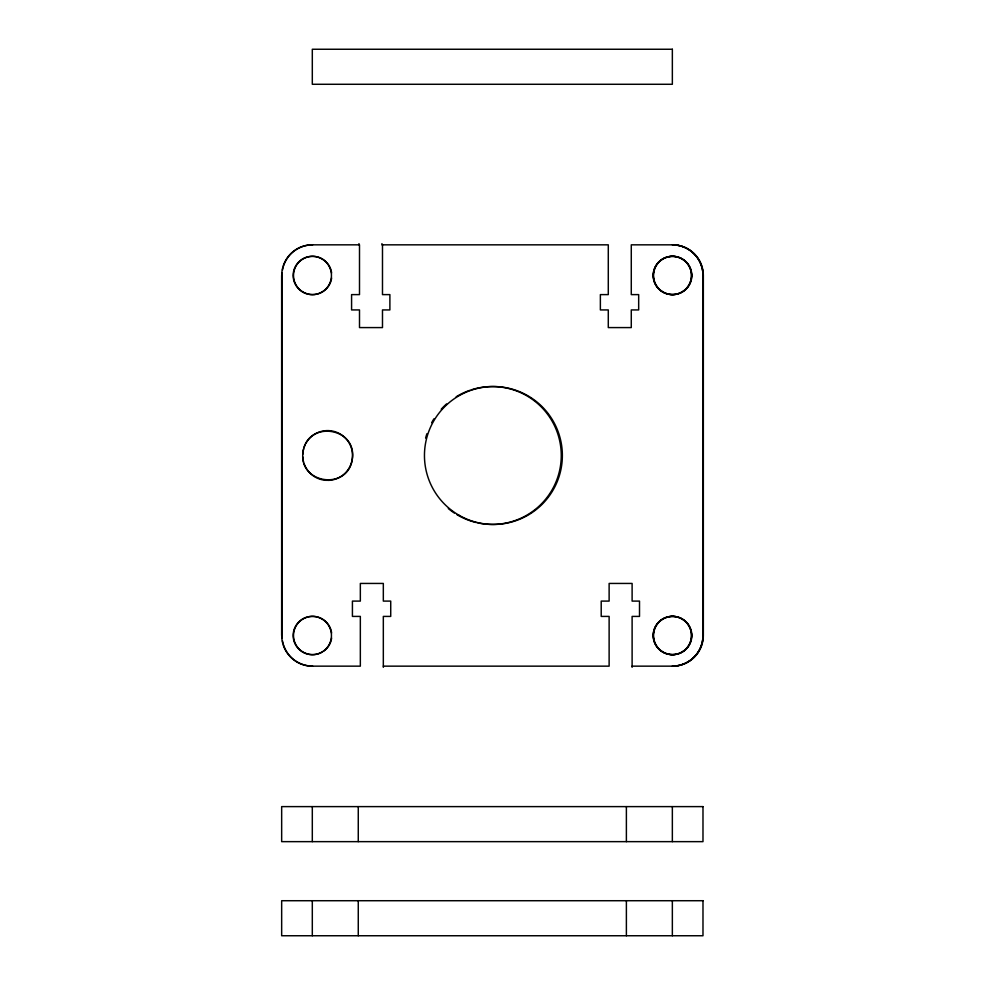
<?xml version="1.0" encoding="UTF-8"?>
<svg xmlns="http://www.w3.org/2000/svg" width="985" height="985" viewBox="0 0 985 985"><rect width="100%" height="100%" fill="white"/><g stroke="black" fill="none" stroke-linecap="round" stroke-linejoin="round"><path stroke-width="1.48" d="M312.307 244.834L359.5 244.834L359.5 294.613L351.583 294.613L351.583 309.93L359.5 309.93L359.5 327.586L382.488 327.586L382.488 309.93L389.888 309.93L389.888 294.613L382.488 294.613L382.488 244.834M312.307 666.155L360.338 666.155L360.338 616.413L352.421 616.413L352.421 601.096L360.338 601.096L360.338 583.44L383.325 583.44L383.325 601.096L390.725 601.096L390.725 616.413L383.325 616.413L383.325 667.301M383.325 666.155L609.124 666.155L609.124 616.413L601.207 616.413L601.207 601.096L609.124 601.096L609.124 583.44L632.111 583.44L632.111 601.096L639.511 601.096L639.511 616.413L632.111 616.413L632.111 667.301M632.111 666.155L672.693 666.155A30.646 30.646 0 0 0 703.339 635.51L703.339 275.48A30.646 30.646 0 0 0 672.693 244.834L631.274 244.834L631.274 294.613L638.674 294.613L638.674 309.93L631.274 309.93L631.274 327.586L608.287 327.586L608.287 309.93L600.37 309.93L600.37 294.613L608.287 294.613L608.287 244.834L381.958 244.834L381.958 243.627M702.982 275.48A30.646 30.646 0 0 0 672.349 244.834A30.646 30.646 0 0 1 703.044 275.48L702.982 635.51A30.646 30.646 0 0 1 672.398 666.155A30.646 30.646 0 0 0 702.982 635.51M672.349 806.616L672.349 841.646M672.349 900.721L672.349 935.75M626.386 806.616L626.386 841.646M626.386 900.721L626.386 935.75M358.983 243.627L358.983 244.834M358.269 806.616L358.269 841.646M358.269 900.721L358.269 935.75M312.307 806.616L312.307 841.646M312.307 900.721L312.307 935.75M312.368 244.834A30.572 30.572 0 0 0 281.722 275.406L281.722 635.51A30.646 30.646 0 0 0 312.368 666.155M281.661 275.406L281.661 635.51M691.482 271.737A19.146 19.146 0 0 1 666.943 293.739A19.146 19.146 0 0 1 659.445 261.641A19.146 19.146 0 0 1 691.187 270.518M331.637 638.009A19.146 19.146 0 0 1 323.289 651.442M322.23 652.095A19.146 19.146 0 0 1 294.958 642.836A19.146 19.146 0 0 1 307.702 617.016A19.146 19.146 0 0 1 331.637 633.01M331.637 277.979A19.146 19.146 0 0 1 306.101 293.468A19.146 19.146 0 0 1 296.51 265.187A19.146 19.146 0 0 1 326.195 261.936M327.045 262.847A19.146 19.146 0 0 1 331.637 272.968M312.651 666.155A30.646 30.646 0 0 1 283.434 644.732M283.052 643.439A30.646 30.646 0 0 1 282.473 640.829M282.129 638.182A30.646 30.646 0 0 1 282.018 635.51L282.018 275.406A30.572 30.572 0 0 1 282.129 272.734M282.486 270.087A30.572 30.572 0 0 1 283.064 267.477M283.434 266.196A30.572 30.572 0 0 1 312.651 244.834M691.371 631.287A19.146 19.146 0 0 1 672.361 654.656A19.146 19.146 0 0 1 654.175 630.634A19.146 19.146 0 0 1 681.842 618.691M682.913 619.319A19.146 19.146 0 0 1 691.064 630.08M471.199 389.863A68.938 68.938 0 0 1 561.179 452.078A68.938 68.938 0 0 1 477.799 522.887M476.346 522.555A68.938 68.938 0 0 1 456.929 514.663M454.368 513.05A68.938 68.938 0 0 1 448.31 508.555M425.618 438.066A68.938 68.938 0 0 1 426.911 433.732M431.676 422.7A68.938 68.938 0 0 1 433.954 418.81M441.218 409.218A68.938 68.938 0 0 1 446.55 403.936M456.19 396.77A68.938 68.938 0 0 1 469.783 390.343M306.015 443.127A24.896 24.896 0 0 1 349.146 442.967A24.896 24.896 0 0 1 327.722 480.385M326.429 480.36A24.896 24.896 0 0 1 303.971 463.27M303.602 462.027A24.896 24.896 0 0 1 302.764 456.88M302.764 454.294A24.896 24.896 0 0 1 303.552 449.148M303.922 447.892A24.896 24.896 0 0 1 305.399 444.272M303.048 451.893C298.049 483.832 347.976 491.121 352.322 459.096C357.321 427.158 307.394 419.869 303.048 451.893M672.349 49.25L312.307 49.25L312.307 84.279L672.349 84.279L672.349 49.25M702.982 806.616L281.661 806.616L281.661 841.646L702.982 841.646L702.982 806.616M702.982 900.721L281.661 900.721L281.661 935.75L702.982 935.75L702.982 900.721M458.936 515.204A68.938 68.938 0 0 0 562.361 455.489A68.938 68.938 0 0 0 458.936 395.785A68.938 68.938 0 0 0 458.936 515.204M658.866 289.011A19.146 19.146 0 0 0 690.904 280.429A19.146 19.146 0 0 0 667.448 256.974A19.146 19.146 0 0 0 658.866 289.011A19.146 19.146 0 0 0 690.842 280.429A19.146 19.146 0 0 0 667.387 256.974A19.146 19.146 0 0 0 658.805 289.011M659.211 649.398A19.146 19.146 0 0 0 691.027 639.991A19.146 19.146 0 0 0 666.968 617.152A19.146 19.146 0 0 0 659.211 649.398A19.146 19.146 0 0 0 690.965 639.991A19.146 19.146 0 0 0 666.907 617.152A19.146 19.146 0 0 0 659.162 649.398M298.763 649.053A19.146 19.146 0 0 0 330.8 640.472A19.146 19.146 0 0 0 307.345 617.016A19.146 19.146 0 0 0 298.763 649.053M298.763 289.011A19.146 19.146 0 0 0 330.8 280.429A19.146 19.146 0 0 0 307.345 256.974A19.146 19.146 0 0 0 298.763 289.011"/></g></svg>
